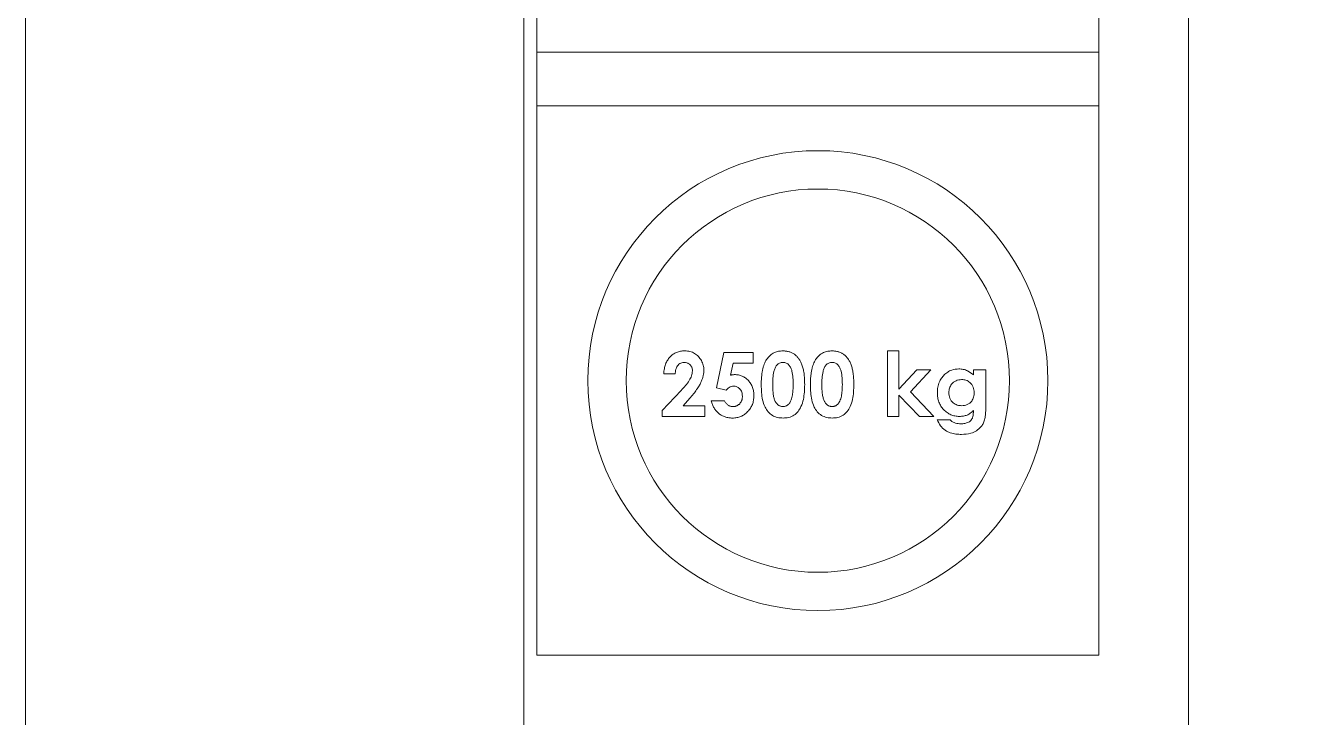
# Model space of a CAD drawing. Header units: inches. Extents: x 0 to 112, y 0 to 46.
# Drawn here: x 77.5225 to 78.0225, y 13.3778 to 13.6486 of the extents above; entities that cross this region are included whole.
import ezdxf
from ezdxf.enums import TextEntityAlignment as Align

# ---------------------------------------------------------------- set-up
doc = ezdxf.new("R2010")
doc.units = ezdxf.units.IN
doc.header["$MEASUREMENT"] = 0
for name, color, linetype in [('PK24-EQUIPMENT', 150, 'Continuous'), ('PK24E', 7, 'Continuous'), ('PK24E-STRUCT-STEEL', 254, 'Continuous')]:
    doc.layers.add(name, color=color, linetype=linetype)
doc.layers.add('PK24-SYS-ROOM', color=8, linetype='Continuous', true_color=0x808080)
doc.styles.add('Impact', font='impact.ttf', dxfattribs={"height": 5})

# ---------------------------------------------------------------- blocks, each defined once
blk = doc.blocks.new('*U33')
at = {"layer": 'PK24E-STRUCT-STEEL', "lineweight": 5}
blk.add_lwpolyline([(-180.5, 299.339), (-154.5, 299.339), (-154.499, -1103.947), (-180.499, -1103.947)], close=True, dxfattribs=at)
blk = doc.blocks.new('ROOM-INFODISP--FRONT-COMP-PK24')
at = {"layer": 'PK24-EQUIPMENT', "lineweight": 5}
for p, q in [((-40, 180), (-40, 87.7)), ((-18, 87.7), (-18, 180)), ((-39.99, 111.3), (-39.99, 109.2)), ((-18.01, 109.2), (-18.01, 111.3)), ((-40, 87.7), (-18, 87.7))]:
    blk.add_line(p, q, dxfattribs=at)
at = {"layer": 'PK24-EQUIPMENT', "color": 2, "lineweight": 5}
for p, q in [((-18.01, 111.3), (-39.99, 111.3)), ((-39.99, 109.2), (-18.01, 109.2))]:
    blk.add_line(p, q, dxfattribs=at)
at = {"layer": 'PK24-EQUIPMENT', "color": 1, "lineweight": 5}
for p, q in [((-32.968, 98.163), (-32.674, 99.55)), ((-32.674, 99.55), (-31.535, 99.55)), ((-31.535, 99.55), (-31.535, 99.133)), ((-26.279, 99.614), (-25.83, 99.614)), ((-26.279, 97.05), (-26.279, 99.614)), ((-25.83, 99.614), (-25.83, 98.119)), ((-32.318, 99.133), (-32.416, 98.661)), ((-31.535, 99.133), (-32.318, 99.133)), ((-34.58, 98.717), (-35.029, 98.717)), ((-25.83, 98.119), (-25.132, 98.877)), ((-24.578, 98.877), (-25.379, 98.006)), ((-25.132, 98.877), (-24.578, 98.877)), ((-22.914, 98.877), (-22.433, 98.877)), ((-22.914, 98.674), (-22.914, 98.877)), ((-22.433, 98.877), (-22.433, 97.319)), ((-35.093, 97.277), (-34.353, 98.065)), ((-32.59, 98.076), (-32.968, 98.163)), ((-25.379, 98.006), (-24.463, 97.05)), ((-34.007, 97.766), (-34.268, 97.467)), ((-33.17, 97.659), (-32.657, 97.659)), ((-25.028, 97.05), (-25.83, 97.887)), ((-25.83, 97.887), (-25.83, 97.05)), ((-35.093, 97.05), (-35.093, 97.277)), ((-33.426, 97.05), (-35.093, 97.05)), ((-34.268, 97.467), (-33.426, 97.467)), ((-33.426, 97.467), (-33.426, 97.05)), ((-25.83, 97.05), (-26.279, 97.05)), ((-24.463, 97.05), (-25.028, 97.05)), ((-24.326, 96.922), (-23.827, 96.922))]:
    blk.add_line(p, q, dxfattribs=at)
for radius in [9, 7.5]:
    blk.add_circle((-29, 98.45), radius, dxfattribs=at)
for points, knots in [([(-35.029, 98.717), (-35.027, 98.751), (-35.023, 98.817), (-35.008, 98.913), (-34.988, 99.004), (-34.961, 99.09), (-34.927, 99.17), (-34.887, 99.244), (-34.84, 99.312), (-34.787, 99.375), (-34.729, 99.431), (-34.667, 99.481), (-34.6, 99.522), (-34.529, 99.555), (-34.455, 99.582), (-34.376, 99.6), (-34.294, 99.613), (-34.237, 99.614), (-34.209, 99.614)], [0, 0, 0, 0, 0.0749399, 0.1464281, 0.214753, 0.2804215, 0.3436044, 0.4055426, 0.4661995, 0.5265381, 0.5859019, 0.6440896, 0.7016131, 0.7587536, 0.8166294, 0.8756555, 0.9366243, 1, 1, 1, 1]), ([(-34.209, 99.614), (-34.173, 99.613), (-34.104, 99.611), (-34.004, 99.593), (-33.911, 99.562), (-33.824, 99.519), (-33.744, 99.465), (-33.672, 99.4), (-33.61, 99.323), (-33.557, 99.237), (-33.513, 99.147), (-33.482, 99.053), (-33.462, 98.959), (-33.459, 98.896), (-33.458, 98.865)], [0, 0, 0, 0, 0.089615, 0.174949, 0.257548, 0.338901, 0.420053, 0.501401, 0.584252, 0.67037, 0.756473, 0.839207, 0.92012, 1, 1, 1, 1]), ([(-31.009, 99.274), (-30.966, 99.33), (-30.881, 99.442), (-30.713, 99.55), (-30.539, 99.606), (-30.428, 99.612), (-30.373, 99.614)], [0, 0, 0, 0, 0.280012, 0.559671, 0.779749, 1, 1, 1, 1]), ([(-30.373, 99.614), (-30.351, 99.614), (-30.309, 99.613), (-30.246, 99.606), (-30.185, 99.596), (-30.127, 99.582), (-30.07, 99.562), (-30.017, 99.539), (-29.965, 99.512), (-29.916, 99.48), (-29.869, 99.444), (-29.825, 99.404), (-29.784, 99.359), (-29.746, 99.31), (-29.71, 99.256), (-29.677, 99.198), (-29.647, 99.135), (-29.62, 99.068), (-29.595, 98.995), (-29.574, 98.915), (-29.556, 98.829), (-29.541, 98.736), (-29.53, 98.636), (-29.522, 98.53), (-29.517, 98.417), (-29.516, 98.339), (-29.516, 98.299)], [0, 0, 0, 0, 0.0366349, 0.072034, 0.106626, 0.1403057, 0.1736195, 0.2064257, 0.239067, 0.2718829, 0.3048399, 0.338529, 0.3726162, 0.4075483, 0.4437189, 0.4813115, 0.520113, 0.5609129, 0.6040246, 0.6500746, 0.6995722, 0.7523625, 0.8087887, 0.8689542, 0.9326747, 0.9999993, 0.9999993, 0.9999993, 0.9999993]), ([(-29.086, 99.274), (-29.043, 99.33), (-28.958, 99.442), (-28.79, 99.55), (-28.616, 99.606), (-28.505, 99.612), (-28.45, 99.614)], [0, 0, 0, 0, 0.280012, 0.55967, 0.779749, 1, 1, 1, 1]), ([(-28.45, 99.614), (-28.428, 99.614), (-28.385, 99.613), (-28.323, 99.606), (-28.262, 99.596), (-28.203, 99.582), (-28.147, 99.562), (-28.093, 99.539), (-28.042, 99.512), (-27.993, 99.48), (-27.946, 99.444), (-27.902, 99.404), (-27.861, 99.359), (-27.823, 99.31), (-27.787, 99.256), (-27.754, 99.198), (-27.724, 99.135), (-27.696, 99.068), (-27.672, 98.995), (-27.651, 98.915), (-27.633, 98.829), (-27.618, 98.736), (-27.607, 98.636), (-27.599, 98.53), (-27.594, 98.417), (-27.593, 98.339), (-27.593, 98.299)], [0, 0, 0, 0, 0.0366349, 0.072034, 0.106626, 0.1403057, 0.1736195, 0.2064257, 0.239067, 0.2718829, 0.3048399, 0.338529, 0.3726162, 0.4075483, 0.4437189, 0.4813115, 0.520113, 0.5609129, 0.6040246, 0.6500746, 0.6995722, 0.7523625, 0.8087887, 0.8689542, 0.9326747, 0.9999993, 0.9999993, 0.9999993, 0.9999993]), ([(-34.234, 99.165), (-34.293, 99.155), (-34.411, 99.135), (-34.519, 98.998), (-34.57, 98.856), (-34.577, 98.763), (-34.58, 98.717)], [0, 0, 0, 0, 0.277944, 0.557643, 0.77864, 1, 1, 1, 1]), ([(-33.907, 98.833), (-33.912, 98.882), (-33.922, 98.98), (-34.008, 99.092), (-34.118, 99.157), (-34.196, 99.163), (-34.234, 99.165)], [0, 0, 0, 0, 0.279841, 0.559186, 0.779391, 1, 1, 1, 1]), ([(-31.215, 98.276), (-31.214, 98.331), (-31.214, 98.438), (-31.203, 98.593), (-31.188, 98.735), (-31.165, 98.866), (-31.137, 98.986), (-31.101, 99.093), (-31.061, 99.189), (-31.026, 99.247), (-31.009, 99.274)], [0.000001, 0.000001, 0.000001, 0.000001, 0.1610711, 0.3107888, 0.4499038, 0.5783763, 0.6966172, 0.8059873, 0.9065617, 0.9999989, 0.9999989, 0.9999989, 0.9999989]), ([(-30.362, 99.165), (-30.407, 99.16), (-30.499, 99.15), (-30.613, 99.065), (-30.68, 98.944), (-30.736, 98.771), (-30.762, 98.543), (-30.765, 98.362), (-30.766, 98.271)], [0, 0, 0, 0, 0.124603, 0.249076, 0.373906, 0.499075, 0.749412, 1, 1, 1, 1]), ([(-29.965, 98.299), (-29.966, 98.387), (-29.97, 98.563), (-29.998, 98.781), (-30.053, 98.949), (-30.126, 99.059), (-30.229, 99.149), (-30.318, 99.16), (-30.362, 99.165)], [0, 0, 0, 0, 0.250565, 0.500913, 0.62607, 0.751064, 0.875639, 1, 1, 1, 1]), ([(-29.292, 98.276), (-29.291, 98.331), (-29.29, 98.438), (-29.28, 98.593), (-29.265, 98.735), (-29.242, 98.866), (-29.214, 98.986), (-29.178, 99.093), (-29.138, 99.189), (-29.103, 99.247), (-29.086, 99.274)], [0.000001, 0.000001, 0.000001, 0.000001, 0.1610711, 0.3107888, 0.4499038, 0.5783763, 0.6966172, 0.8059873, 0.9065617, 0.9999988, 0.9999988, 0.9999988, 0.9999988]), ([(-28.439, 99.165), (-28.484, 99.16), (-28.575, 99.15), (-28.69, 99.065), (-28.757, 98.944), (-28.813, 98.771), (-28.839, 98.543), (-28.842, 98.362), (-28.843, 98.271)], [0, 0, 0, 0, 0.124603, 0.249076, 0.373906, 0.499075, 0.749412, 1, 1, 1, 1]), ([(-28.042, 98.299), (-28.043, 98.387), (-28.046, 98.563), (-28.075, 98.781), (-28.13, 98.949), (-28.203, 99.059), (-28.306, 99.149), (-28.395, 99.16), (-28.439, 99.165)], [0, 0, 0, 0, 0.250565, 0.500913, 0.62607, 0.751064, 0.875639, 1, 1, 1, 1]), ([(-34.353, 98.065), (-34.295, 98.127), (-34.18, 98.252), (-34.036, 98.439), (-33.933, 98.634), (-33.916, 98.767), (-33.907, 98.833)], [0, 0, 0, 0, 0.280402, 0.560639, 0.780618, 1, 1, 1, 1]), ([(-33.458, 98.865), (-33.459, 98.845), (-33.46, 98.807), (-33.466, 98.749), (-33.474, 98.69), (-33.488, 98.63), (-33.504, 98.569), (-33.524, 98.506), (-33.548, 98.443), (-33.576, 98.378), (-33.609, 98.312), (-33.647, 98.242), (-33.692, 98.17), (-33.743, 98.095), (-33.8, 98.016), (-33.863, 97.935), (-33.933, 97.851), (-33.982, 97.795), (-34.007, 97.766)], [0, 0, 0, 0, 0.045518, 0.091616, 0.139247, 0.188242, 0.238673, 0.290664, 0.34484, 0.400432, 0.459144, 0.522551, 0.590101, 0.66226, 0.739681, 0.821575, 0.90833, 1, 1, 1, 1]), ([(-32.416, 98.661), (-32.402, 98.664), (-32.376, 98.672), (-32.337, 98.679), (-32.298, 98.684), (-32.273, 98.684), (-32.261, 98.685)], [0, 0, 0, 0, 0.2636542, 0.5199803, 0.7671028, 1, 1, 1, 1]), ([(-32.261, 98.685), (-32.234, 98.684), (-32.182, 98.683), (-32.105, 98.672), (-32.032, 98.654), (-31.962, 98.628), (-31.896, 98.595), (-31.833, 98.554), (-31.773, 98.507), (-31.718, 98.452), (-31.667, 98.393), (-31.623, 98.328), (-31.586, 98.259), (-31.556, 98.186), (-31.532, 98.109), (-31.515, 98.028), (-31.505, 97.943), (-31.504, 97.885), (-31.503, 97.856)], [0, 0, 0, 0, 0.0634005, 0.1249764, 0.1844922, 0.2434736, 0.3022637, 0.3613836, 0.4214818, 0.4834545, 0.5459361, 0.6081427, 0.6698203, 0.7323323, 0.7960922, 0.8616427, 0.9294352, 1, 1, 1, 1]), ([(-24.324, 97.98), (-24.321, 98.051), (-24.314, 98.193), (-24.258, 98.385), (-24.172, 98.548), (-24.096, 98.631), (-24.059, 98.673)], [0, 0, 0, 0, 0.280066, 0.55992, 0.779991, 1, 1, 1, 1]), ([(-24.059, 98.673), (-24.014, 98.712), (-23.925, 98.791), (-23.732, 98.887), (-23.579, 98.901), (-23.485, 98.909)], [0, 0, 0, 0, 0.280447, 0.5607612, 1, 1, 1, 1]), ([(-23.485, 98.909), (-23.426, 98.906), (-23.308, 98.899), (-23.105, 98.828), (-22.986, 98.732), (-22.914, 98.674)], [0, 0, 0, 0, 0.280188, 0.560365, 1, 1, 1, 1]), ([(-32.295, 98.236), (-32.327, 98.233), (-32.392, 98.226), (-32.495, 98.171), (-32.554, 98.112), (-32.59, 98.076)], [0, 0, 0, 0, 0.279731, 0.559863, 1, 1, 1, 1]), ([(-31.952, 97.84), (-31.956, 97.895), (-31.965, 98.005), (-32.05, 98.136), (-32.166, 98.223), (-32.252, 98.232), (-32.295, 98.236)], [0, 0, 0, 0, 0.280347, 0.559894, 0.780025, 1, 1, 1, 1]), ([(-30.36, 96.986), (-30.433, 96.99), (-30.58, 96.998), (-30.787, 97.081), (-30.955, 97.228), (-31.086, 97.435), (-31.172, 97.692), (-31.209, 97.983), (-31.213, 98.178), (-31.215, 98.276)], [0, 0, 0, 0, 0.124991, 0.249773, 0.37455, 0.499518, 0.666124, 0.83303, 1, 1, 1, 1]), ([(-30.766, 98.271), (-30.766, 98.232), (-30.765, 98.159), (-30.76, 98.055), (-30.751, 97.959), (-30.739, 97.872), (-30.723, 97.795), (-30.705, 97.726), (-30.682, 97.667), (-30.656, 97.616), (-30.626, 97.573), (-30.594, 97.537), (-30.561, 97.505), (-30.526, 97.479), (-30.488, 97.459), (-30.448, 97.445), (-30.405, 97.437), (-30.376, 97.435), (-30.362, 97.435)], [0, 0, 0, 0, 0.110734, 0.212341, 0.305502, 0.389835, 0.46669, 0.535262, 0.596763, 0.651066, 0.701036, 0.74786, 0.791833, 0.834284, 0.875334, 0.916035, 0.957652, 1, 1, 1, 1]), ([(-29.516, 98.299), (-29.518, 98.201), (-29.522, 98.004), (-29.559, 97.711), (-29.641, 97.452), (-29.767, 97.239), (-29.93, 97.085), (-30.139, 96.998), (-30.286, 96.99), (-30.36, 96.986)], [0, 0, 0, 0, 0.166978, 0.333891, 0.500541, 0.625557, 0.750295, 0.875009, 1, 1, 1, 1]), ([(-30.088, 97.606), (-30.061, 97.667), (-30.006, 97.789), (-29.972, 98.025), (-29.968, 98.195), (-29.965, 98.299)], [0, 0, 0, 0, 0.279501, 0.559657, 1, 1, 1, 1]), ([(-28.437, 96.986), (-28.51, 96.99), (-28.656, 96.998), (-28.864, 97.081), (-29.032, 97.228), (-29.163, 97.435), (-29.249, 97.692), (-29.286, 97.983), (-29.29, 98.178), (-29.292, 98.276)], [0, 0, 0, 0, 0.124991, 0.249773, 0.37455, 0.499518, 0.666124, 0.83303, 1, 1, 1, 1]), ([(-28.843, 98.271), (-28.843, 98.232), (-28.842, 98.159), (-28.837, 98.055), (-28.828, 97.959), (-28.816, 97.872), (-28.8, 97.795), (-28.782, 97.726), (-28.759, 97.667), (-28.732, 97.616), (-28.703, 97.573), (-28.671, 97.537), (-28.638, 97.505), (-28.603, 97.479), (-28.565, 97.459), (-28.524, 97.445), (-28.482, 97.437), (-28.453, 97.435), (-28.439, 97.435)], [0, 0, 0, 0, 0.110734, 0.212341, 0.305502, 0.389835, 0.46669, 0.535262, 0.596763, 0.651066, 0.701036, 0.74786, 0.791833, 0.834284, 0.875334, 0.916035, 0.957652, 1, 1, 1, 1]), ([(-27.593, 98.299), (-27.595, 98.201), (-27.599, 98.004), (-27.636, 97.711), (-27.718, 97.452), (-27.844, 97.239), (-28.007, 97.085), (-28.216, 96.998), (-28.363, 96.99), (-28.437, 96.986)], [0, 0, 0, 0, 0.166978, 0.333891, 0.500541, 0.625557, 0.750295, 0.875009, 1, 1, 1, 1]), ([(-28.165, 97.606), (-28.138, 97.667), (-28.083, 97.789), (-28.049, 98.025), (-28.045, 98.195), (-28.042, 98.299)], [0, 0, 0, 0, 0.279501, 0.559657, 1, 1, 1, 1]), ([(-23.378, 98.492), (-23.453, 98.485), (-23.602, 98.469), (-23.768, 98.33), (-23.862, 98.16), (-23.871, 98.043), (-23.875, 97.985)], [0, 0, 0, 0, 0.279684, 0.559134, 0.779428, 1, 1, 1, 1]), ([(-22.881, 97.981), (-22.888, 98.056), (-22.901, 98.207), (-23.031, 98.38), (-23.201, 98.479), (-23.319, 98.488), (-23.378, 98.492)], [0, 0, 0, 0, 0.280083, 0.559357, 0.779484, 1, 1, 1, 1]), ([(-32.339, 96.986), (-32.365, 96.987), (-32.415, 96.988), (-32.489, 96.996), (-32.561, 97.01), (-32.629, 97.03), (-32.696, 97.055), (-32.759, 97.086), (-32.819, 97.123), (-32.877, 97.165), (-32.93, 97.212), (-32.979, 97.264), (-33.024, 97.319), (-33.063, 97.379), (-33.097, 97.443), (-33.127, 97.511), (-33.151, 97.583), (-33.164, 97.634), (-33.17, 97.659)], [0, 0, 0, 0, 0.065935, 0.130037, 0.192362, 0.25382, 0.314199, 0.37467, 0.435154, 0.496479, 0.557809, 0.619031, 0.679691, 0.740961, 0.803375, 0.866818, 0.932318, 1, 1, 1, 1]), ([(-32.657, 97.659), (-32.648, 97.641), (-32.629, 97.607), (-32.595, 97.562), (-32.556, 97.523), (-32.513, 97.49), (-32.467, 97.466), (-32.418, 97.447), (-32.366, 97.437), (-32.331, 97.435), (-32.314, 97.435)], [0, 0, 0, 0, 0.138114, 0.268408, 0.394191, 0.517092, 0.637493, 0.757004, 0.877294, 1, 1, 1, 1]), ([(-31.503, 97.856), (-31.504, 97.826), (-31.506, 97.767), (-31.517, 97.68), (-31.536, 97.597), (-31.562, 97.517), (-31.597, 97.442), (-31.639, 97.369), (-31.689, 97.301), (-31.746, 97.237), (-31.808, 97.178), (-31.874, 97.126), (-31.943, 97.083), (-32.016, 97.048), (-32.092, 97.02), (-32.171, 97), (-32.254, 96.988), (-32.311, 96.987), (-32.339, 96.986)], [0, 0, 0, 0, 0.066755, 0.131728, 0.19481, 0.256899, 0.318751, 0.380351, 0.443324, 0.507463, 0.571506, 0.633361, 0.693942, 0.753929, 0.813802, 0.874524, 0.936222, 1, 1, 1, 1]), ([(-32.314, 97.435), (-32.301, 97.435), (-32.277, 97.436), (-32.241, 97.441), (-32.207, 97.45), (-32.174, 97.463), (-32.142, 97.479), (-32.113, 97.499), (-32.084, 97.522), (-32.057, 97.548), (-32.033, 97.578), (-32.011, 97.609), (-31.992, 97.642), (-31.978, 97.678), (-31.966, 97.716), (-31.958, 97.756), (-31.953, 97.797), (-31.952, 97.826), (-31.952, 97.84)], [0, 0, 0, 0, 0.0611793, 0.1203714, 0.1784417, 0.2359341, 0.2942679, 0.3526543, 0.4131221, 0.4755858, 0.5389001, 0.601869, 0.6643327, 0.727647, 0.7924087, 0.8591195, 0.9281351, 1, 1, 1, 1]), ([(-30.362, 97.435), (-30.348, 97.435), (-30.32, 97.436), (-30.28, 97.444), (-30.242, 97.458), (-30.207, 97.477), (-30.173, 97.502), (-30.142, 97.531), (-30.113, 97.567), (-30.097, 97.593), (-30.088, 97.606)], [0, 0, 0, 0, 0.124035, 0.242846, 0.360342, 0.479042, 0.599334, 0.725488, 0.858549, 1, 1, 1, 1]), ([(-28.439, 97.435), (-28.425, 97.435), (-28.397, 97.436), (-28.357, 97.444), (-28.319, 97.458), (-28.283, 97.477), (-28.25, 97.502), (-28.219, 97.531), (-28.19, 97.567), (-28.173, 97.593), (-28.165, 97.606)], [0, 0, 0, 0, 0.124035, 0.242846, 0.360342, 0.479042, 0.599334, 0.725488, 0.858549, 1, 1, 1, 1]), ([(-23.46, 97.05), (-23.49, 97.051), (-23.549, 97.052), (-23.634, 97.065), (-23.717, 97.086), (-23.796, 97.114), (-23.871, 97.152), (-23.943, 97.197), (-24.011, 97.251), (-24.075, 97.312), (-24.133, 97.38), (-24.184, 97.452), (-24.227, 97.53), (-24.263, 97.611), (-24.29, 97.697), (-24.31, 97.787), (-24.321, 97.882), (-24.323, 97.947), (-24.324, 97.98)], [0, 0, 0, 0, 0.0629725, 0.1237003, 0.1834453, 0.2424762, 0.3012728, 0.3609885, 0.4218693, 0.4848637, 0.5482681, 0.6104311, 0.6727696, 0.7351403, 0.7982881, 0.86338, 0.9303186, 0.9999991, 0.9999991, 0.9999991, 0.9999991]), ([(-23.875, 97.985), (-23.868, 97.908), (-23.853, 97.756), (-23.72, 97.582), (-23.549, 97.481), (-23.429, 97.472), (-23.37, 97.467)], [0, 0, 0, 0, 0.279963, 0.559331, 0.779493, 1, 1, 1, 1]), ([(-23.37, 97.467), (-23.295, 97.475), (-23.146, 97.491), (-22.98, 97.632), (-22.893, 97.805), (-22.885, 97.922), (-22.881, 97.981)], [0, 0, 0, 0, 0.279628, 0.558956, 0.779238, 1, 1, 1, 1]), ([(-22.914, 97.278), (-22.933, 97.259), (-22.972, 97.221), (-23.034, 97.173), (-23.098, 97.133), (-23.163, 97.102), (-23.232, 97.079), (-23.304, 97.062), (-23.381, 97.052), (-23.433, 97.051), (-23.46, 97.05)], [0, 0, 0, 0, 0.135251, 0.263928, 0.385524, 0.503705, 0.620733, 0.741155, 0.867767, 1, 1, 1, 1]), ([(-23.409, 96.762), (-23.357, 96.764), (-23.253, 96.767), (-23.102, 96.815), (-22.983, 96.907), (-22.929, 97.033), (-22.916, 97.155), (-22.914, 97.237), (-22.914, 97.278)], [0, 0, 0, 0, 0.187082, 0.373707, 0.559774, 0.705866, 0.852887, 1, 1, 1, 1]), ([(-22.433, 97.319), (-22.433, 97.281), (-22.434, 97.209), (-22.443, 97.105), (-22.457, 97.009), (-22.478, 96.919), (-22.504, 96.838), (-22.536, 96.764), (-22.574, 96.697), (-22.604, 96.658), (-22.62, 96.639)], [0, 0, 0, 0, 0.1554778, 0.3002338, 0.4362567, 0.5628846, 0.6816806, 0.7927837, 0.8989411, 0.9999991, 0.9999991, 0.9999991, 0.9999991]), ([(-23.376, 96.345), (-23.45, 96.347), (-23.599, 96.351), (-23.82, 96.399), (-24.034, 96.503), (-24.223, 96.677), (-24.292, 96.84), (-24.326, 96.922)], [0, 0, 0, 0, 0.187044, 0.373945, 0.56063, 0.780239, 1, 1, 1, 1]), ([(-23.827, 96.922), (-23.796, 96.892), (-23.734, 96.831), (-23.588, 96.772), (-23.477, 96.766), (-23.409, 96.762)], [0, 0, 0, 0, 0.279848, 0.559951, 1, 1, 1, 1]), ([(-22.62, 96.639), (-22.676, 96.585), (-22.788, 96.475), (-23.051, 96.365), (-23.253, 96.353), (-23.376, 96.345)], [0, 0, 0, 0, 0.279893, 0.560004, 1, 1, 1, 1])]:
    blk.add_open_spline(points, degree=3, knots=knots, dxfattribs=at)
blk = doc.blocks.new('*U50')
at = {"layer": 'PK24-SYS-ROOM', "lineweight": 5}
blk.add_lwpolyline([(-200, 0), (200, 0), (200, 260), (-200, 260)], close=True, dxfattribs=at)
blk.add_blockref('ROOM-INFODISP--FRONT-COMP-PK24', (-140, 0), dxfattribs=at)
at = {"layer": 'PK24-SYS-ROOM', "color": 3, "lineweight": 5, "style": 'Impact'}
blk.add_attdef('ROOMNO', text='', height=10, dxfattribs=at).set_placement((178.825, 230), align=Align.CENTER)

msp = doc.modelspace()

# ---------------------------------------------------------------- block references
at = {"layer": 'PK24E', "lineweight": 5, "xscale": 0.01, "yscale": 0.01, "zscale": 0.01}
for name, p in [('*U33', (79.52245, 23.57457)), ('*U33', (79.52245, 23.57457)), ('*U50', (79.52246, 12.5251))]:
    msp.add_blockref(name, p, dxfattribs=at)

doc.saveas('drawing.dxf')
